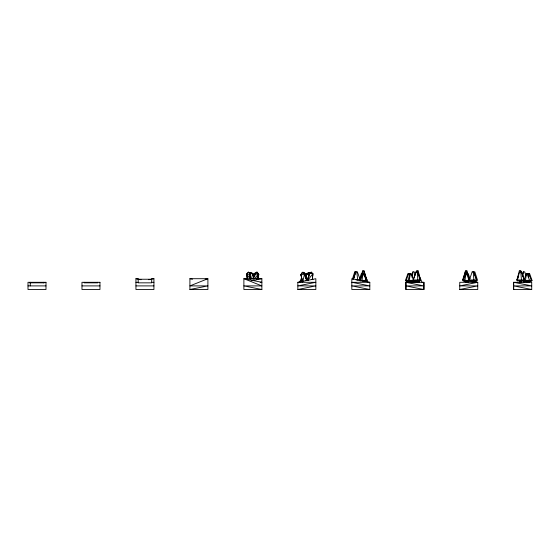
<?xml version="1.0" encoding="UTF-8"?>
<svg xmlns="http://www.w3.org/2000/svg" width="560" height="560" viewBox="0 0 560 560"><rect width="100%" height="100%" fill="white"/><g stroke="black" fill="none" stroke-linecap="round" stroke-linejoin="round"><path stroke-width="0.84" d="M312.865 273.707L312.375 279.419L312.865 273.707L311.304 272.132L309.344 273.168L307.734 280.364L312.865 273.707L309.344 273.168L307.748 280.588L309.344 273.168M312.305 279.58L312.739 274.526M417.921 280.861L417.2 271.859M473.956 280.861L473.235 271.859M521.514 280.861L520.793 271.859M353.843 278.341L355.033 271.859M362.971 273.742L361.928 281.12L365.729 281.12L366.03 280.385L363.916 273.742L362.719 273.742L360.605 280.385L360.906 281.12M410.41 273.742L409.192 280.385L409.311 282.303M412.048 277.529L413.091 271.859M465.913 273.742L464.863 281.12M522.69 276.724L523.586 271.859M526.414 273.742L525.364 281.12M304.325 275.639L304.787 273.168L302.771 272.132L304.787 273.707L305.872 276.661M257.824 279.237L258.797 274.4L257.453 272.524L258.636 274.981L257.803 279.181M419.468 280.798L419.181 282.303L418.852 280.798M419.755 279.3L420.042 277.802L422.1 282.303M257.824 279.328L258.797 274.4M256.991 279.58L258.034 273.987L256.949 272.132L254.933 273.168L253.036 278.761M256.991 278.936L258.034 273.987M256.991 279.118L258.034 274.526L256.949 272.132L254.933 273.707L253.036 278.88M305.921 277.634L306.866 273.483L308.784 272.524L309.61 273.546M302.778 281.687L304.528 274.057L304.374 273.483L302.267 272.524L300.93 274.4L302.386 281.792L300.93 274.4M302.183 282.303L302.722 280.049M305.816 278.509L306.866 273.483L305.606 278.229M361.823 273.833L362.684 270.501L364.028 270.501L366.191 278.824M416.325 272.167L416.759 270.501L418.103 270.501L420.476 279.657L420.147 280.672M463.169 279.657L465.542 270.501L466.886 270.501L469.266 279.657M256.641 273.273L256.949 272.132M251.349 278.992L252.854 273.483L250.943 272.524L249.704 274.057L250.257 279.181M352.408 279.153L354.725 271.859L357.385 271.859L360.241 279.958L359.835 280.861M411.495 275.912L412.783 271.859L414.232 271.859L415.268 275.1M463.547 280.385L465.661 273.742L466.851 273.742L468.965 280.385L468.664 281.12L463.841 281.12L463.547 280.385L468.965 280.385M522.249 275.1L523.278 271.859L524.734 271.859L526.022 275.912M527.52 273.742L528.892 273.742L531.335 280.385L530.992 281.12L524.342 281.12L524.048 280.385L526.162 273.742L527.352 273.742L529.466 280.385L529.172 281.12M253.036 279.419L254.933 273.168M254.296 276.626L255.087 274.267M413.161 279.958L415.877 271.859L417.767 271.859L420.623 279.958L420.217 280.861L411.341 280.861M462.595 279.958L465.311 271.859L466.844 271.859L469.56 279.958L469.182 280.861L462.98 280.861L462.595 279.958L464.275 279.958M517.384 279.958L518.742 275.912M254.373 276.493L255.199 274.057M254.268 276.647L255.08 274.274M353.206 279.153L355.775 271.859M413.7 280.861L413.301 279.958L416.157 271.859M526.946 280.861L517.293 280.861L516.894 279.958L519.75 271.859L521.633 271.859L524.083 279.153M359.527 278.824L361.403 273.532L362.768 273.532M409.346 281.092L405.853 281.092L405.517 280.336L407.932 273.532L409.29 273.532M353.444 278.908L355.341 273.742M247.093 279.3L247.646 277.802L247.044 279.3M247.156 279.3L247.744 277.802M408.345 281.12L408.044 280.385L410.158 273.742L411.355 273.742L413.469 280.385L413.168 281.12L406.525 281.12L406.175 280.385L408.618 273.742L409.997 273.742M360.395 280.861L360.01 279.958L362.726 271.859L364.259 271.859L366.975 279.958L366.597 280.861L364.882 280.861M476.252 280.861L476.658 279.958L473.802 271.859M523.81 280.861L524.216 279.958L521.36 271.859M528.22 273.532L529.585 273.532L532 280.336L531.657 281.092L528.213 281.092M301.595 277.802L299.53 282.303L302.197 279.09M407.386 282.303L408.009 280.952M302.421 281.694L301.084 274.981L302.267 272.524L304.528 274.057L306.726 280.539M249.704 274.981L250.943 272.524M305.984 280.427L309.008 276.346M254.156 279.097L258.034 274.526L254.933 273.707M246.855 273.707L248.416 272.132L250.376 273.168L250.502 273.987L246.981 274.526L247.345 279.419L246.855 273.707L247.415 279.58M414.183 281.736L415.331 280.616M310.261 273.056L311.304 272.132L312.382 273.931M301.084 274.981L304.528 274.057M303.24 273.581L304.787 273.168L306.145 277.165M148.792 279.727L153.93 278.705L153.93 289.499L135.94 289.499L135.94 278.705L138.187 278.705L138.187 282.842L151.683 282.842L151.683 278.705L153.93 278.705M205.331 279.216L207.9 278.705L207.9 289.499L189.91 289.499L189.91 278.705L207.9 278.705L189.91 285.901L207.9 285.901L189.91 289.499M251.594 280.756L261.87 278.705L261.87 289.499L243.88 289.499L243.88 278.705L261.87 278.705M297.85 282.303L315.84 278.705L315.84 289.499L297.85 289.499L297.85 282.303L315.84 282.303L297.85 285.901L315.84 285.901L297.85 289.499M477.75 282.303L459.76 285.901L477.75 285.901L459.76 289.499L459.76 282.303L477.75 282.303L477.75 289.499L459.76 289.499M250.306 279.146L249.704 274.057L252.854 273.483L253.904 277.438M467.306 273.532L468.167 273.532L470.043 278.824M366.044 277.802L367.857 282.303M138.187 279.244L151.683 279.244M311.941 279.601L313.005 279.601M356.076 279.958L360.241 279.958M365.694 279.958L366.975 279.958M413.301 279.958L420.623 279.958M468.279 279.958L476.658 279.958M516.894 279.958L524.216 279.958M360.605 280.385L366.03 280.385M405.517 280.336L413.469 280.385M524.048 280.385L532 280.336M464.73 281.092L470.239 281.092M470.757 281.12L472.15 281.12M135.94 282.303L138.187 282.303M151.683 282.303L153.93 282.303M260.155 282.303L261.87 282.303L243.88 278.705L261.87 285.901L243.88 285.901L261.87 289.499M369.81 282.303L351.82 282.303L369.81 285.901L351.82 285.901L369.81 289.499L369.81 282.303L351.82 278.705L351.82 289.499L369.81 289.499M405.79 282.303L424.06 282.303L424.06 289.499L405.79 289.499L405.79 282.303L423.78 285.901L405.79 285.901L423.78 289.499L423.78 282.303M29.715 282.842L44.275 282.842M28 285.901L45.99 285.901M81.97 285.901L99.96 285.901M135.94 285.901L153.93 285.901M531.72 289.499L513.457 289.499L513.457 282.303L531.72 282.303L531.72 289.499L513.73 285.901L531.72 285.901L513.73 282.303L513.73 289.499M309.232 274.841L306.866 274.4L308.784 272.524L309.4 273.756M189.91 278.705L192.479 279.216M135.94 278.705L141.078 279.727M250.502 273.987L248.416 272.132L246.981 274.526L250.6 279.349M474.229 273.742L476.672 280.385L476.329 281.12L473.543 281.12L473.543 282.303M306.803 280.609L304.374 273.483L306.74 280.567M417.41 271.859L419.853 279.153M305.872 276.969L304.787 273.168M517.37 280.672L517.034 279.657L519.414 270.501L520.751 270.501L521.185 272.167M253.274 276.045L252.854 273.483L253.421 275.975M363.664 273.742L363.965 275.401M466.424 271.859L466.907 275.1M363.839 271.859L364.567 276.724M249.704 274.057L250.369 278.922M356.818 271.859L357.658 279.958M529.088 273.532L529.326 276.08M529.592 281.092L529.592 282.303M529.088 281.092L529.088 282.303M528.899 281.12L528.899 282.303M528.206 273.742L528.206 277.06M528.206 281.12L528.206 282.303M527.513 281.12L527.513 282.303M527.359 281.12L527.359 282.303M526.407 281.12L526.407 282.303M526.155 281.12L526.155 282.303M524.741 280.861L524.741 282.303M523.579 280.861L523.579 282.303M523.271 280.861L523.271 282.303M521.64 280.861L521.64 282.303M521.367 280.861L521.367 282.303M521.213 280.861L521.213 282.303M520.793 280.861L520.793 282.303M519.743 280.861L519.743 282.303M519.407 280.672L519.407 282.303M474.852 280.861L474.852 282.303M474.236 281.12L474.236 282.303M473.809 280.861L473.809 282.303M473.235 280.861L473.235 282.303M472.185 280.861L472.185 282.303M468.174 281.092L468.174 282.303M467.67 281.092L467.67 282.303M466.893 280.672L466.893 282.303M466.851 280.861L466.858 282.303M465.906 281.12L465.906 282.303M465.654 281.12L465.654 282.303M465.542 280.672L465.542 282.303M465.304 280.861L465.304 282.303M418.11 280.672L418.11 282.303M417.774 280.861L417.774 282.303M417.2 280.861L417.2 282.303M416.297 280.861L416.297 282.303M416.15 280.861L416.15 282.303M415.87 280.861L415.87 282.303M414.239 280.861L414.239 282.303M413.084 280.861L413.084 282.303M412.776 280.861L412.776 282.303M411.355 281.12L411.355 282.303M410.41 281.12L410.41 282.303M410.158 281.12L410.158 282.303M410.004 281.12L410.004 282.303M409.311 273.742L409.311 277.893M408.793 281.092L408.793 282.303M408.611 281.12L408.611 282.303M407.925 281.092L407.925 282.303M406.07 282.303L406.07 289.499M97.713 282.303L97.713 282.842L84.217 282.842L84.217 282.303M43.743 282.303L43.743 282.842M30.247 282.303L30.247 285.901M472.192 271.859L469.336 279.958L469.735 280.861L477.057 280.861L477.421 279.958L474.845 271.859L472.192 271.859M45.99 282.303L28 282.303L28 289.499L45.99 289.499L45.99 282.303M99.96 282.303L81.97 282.303L81.97 289.499L99.96 289.499L99.96 282.303"/></g></svg>
